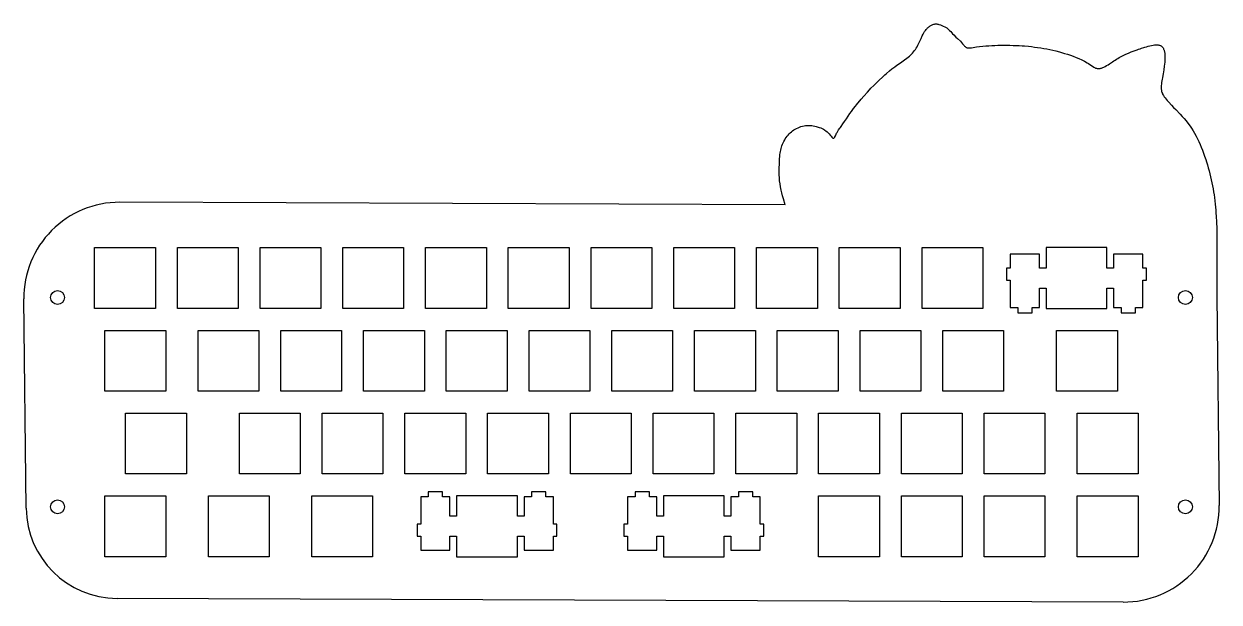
# Model space of a CAD drawing. Header units: millimetres. Extents: x 240 to 515, y -533 to -400.
import ezdxf

# ---------------------------------------------------------------- set-up
doc = ezdxf.new("R2010")
doc.units = ezdxf.units.MM
doc.header["$LTSCALE"] = 50
doc.header["$MEASUREMENT"] = 0

# ---------------------------------------------------------------- blocks, each defined once
blk = doc.blocks.new('BLOCK_2')
at = {"color": 7}
blk.add_lwpolyline([(155.45, 184.27), (169.45, 184.27), (169.45, 170.27), (155.45, 170.27), (155.45, 184.27)], dxfattribs=at)
blk = doc.blocks.new('BLOCK_3')
at = {"color": 7}
blk.add_lwpolyline([(136.4, 184.27), (150.4, 184.27), (150.4, 170.27), (136.4, 170.27), (136.4, 184.27)], dxfattribs=at)
blk = doc.blocks.new('BLOCK_4')
at = {"color": 7}
blk.add_lwpolyline([(117.35, 184.27), (131.35, 184.27), (131.35, 170.27), (117.35, 170.27), (117.35, 184.27)], dxfattribs=at)
blk = doc.blocks.new('BLOCK_5')
at = {"color": 7}
blk.add_lwpolyline([(98.3, 184.27), (112.3, 184.27), (112.3, 170.27), (98.3, 170.27), (98.3, 184.27)], dxfattribs=at)
blk = doc.blocks.new('BLOCK_6')
at = {"color": 7}
blk.add_lwpolyline([(79.25, 184.27), (93.25, 184.27), (93.25, 170.27), (79.25, 170.27), (79.25, 184.27)], dxfattribs=at)
blk = doc.blocks.new('BLOCK_7')
at = {"color": 7}
blk.add_lwpolyline([(60.2, 184.27), (74.2, 184.27), (74.2, 170.27), (60.2, 170.27), (60.2, 184.27)], dxfattribs=at)
blk = doc.blocks.new('BLOCK_8')
at = {"color": 7}
blk.add_lwpolyline([(41.15, 184.27), (55.15, 184.27), (55.15, 170.27), (41.15, 170.27), (41.15, 184.27)], dxfattribs=at)
blk = doc.blocks.new('BLOCK_9')
at = {"color": 7}
blk.add_lwpolyline([(22.1, 184.27), (36.1, 184.27), (36.1, 170.27), (22.1, 170.27), (22.1, 184.27)], dxfattribs=at)
blk = doc.blocks.new('BLOCK_10')
at = {"color": 7}
blk.add_lwpolyline([(3.05, 184.27), (17.05, 184.27), (17.05, 170.27), (3.05, 170.27), (3.05, 184.27)], dxfattribs=at)
blk = doc.blocks.new('BLOCK_11')
at = {"color": 7}
blk.add_lwpolyline([(-16, 184.27), (-2, 184.27), (-2, 170.27), (-16, 170.27), (-16, 184.27)], dxfattribs=at)
blk = doc.blocks.new('BLOCK_12')
at = {"color": 7}
blk.add_lwpolyline([(203.08, 184.27), (203.08, 179.57), (201.55, 179.57), (201.55, 182.8), (194.8, 182.8), (194.8, 179.57), (193.98, 179.57), (193.98, 176.77), (194.8, 176.77), (194.8, 170.5), (196.53, 170.5), (196.53, 169.3), (199.83, 169.3), (199.83, 170.5), (201.55, 170.5), (201.55, 174.97), (203.08, 174.97), (203.08, 170.27), (217.08, 170.27), (217.08, 174.97), (218.6, 174.97), (218.6, 170.5), (220.33, 170.5), (220.33, 169.3), (223.63, 169.3), (223.63, 170.5), (225.35, 170.5), (225.35, 176.77), (226.18, 176.77), (226.18, 179.57), (225.35, 179.57), (225.35, 182.8), (218.6, 182.8), (218.6, 179.57), (217.08, 179.57), (217.08, 184.27), (203.08, 184.27)], dxfattribs=at)
blk = doc.blocks.new('BLOCK_13')
at = {"color": 7}
blk.add_lwpolyline([(205.46, 165.22), (219.46, 165.22), (219.46, 151.22), (205.46, 151.22), (205.46, 165.22)], dxfattribs=at)
blk = doc.blocks.new('BLOCK_14')
at = {"color": 7}
blk.add_lwpolyline([(179.27, 165.22), (193.27, 165.22), (193.27, 151.22), (179.27, 151.22), (179.27, 165.22)], dxfattribs=at)
blk = doc.blocks.new('BLOCK_15')
at = {"color": 7}
blk.add_lwpolyline([(160.22, 165.22), (174.22, 165.22), (174.22, 151.22), (160.22, 151.22), (160.22, 165.22)], dxfattribs=at)
blk = doc.blocks.new('BLOCK_16')
at = {"color": 7}
blk.add_lwpolyline([(141.17, 165.22), (155.17, 165.22), (155.17, 151.22), (141.17, 151.22), (141.17, 165.22)], dxfattribs=at)
blk = doc.blocks.new('BLOCK_17')
at = {"color": 7}
blk.add_lwpolyline([(122.12, 165.22), (136.12, 165.22), (136.12, 151.22), (122.12, 151.22), (122.12, 165.22)], dxfattribs=at)
blk = doc.blocks.new('BLOCK_18')
at = {"color": 7}
blk.add_lwpolyline([(103.07, 165.22), (117.07, 165.22), (117.07, 151.22), (103.07, 151.22), (103.07, 165.22)], dxfattribs=at)
blk = doc.blocks.new('BLOCK_19')
at = {"color": 7}
blk.add_lwpolyline([(84.02, 165.22), (98.02, 165.22), (98.02, 151.22), (84.02, 151.22), (84.02, 165.22)], dxfattribs=at)
blk = doc.blocks.new('BLOCK_20')
at = {"color": 7}
blk.add_lwpolyline([(64.97, 165.22), (78.97, 165.22), (78.97, 151.22), (64.97, 151.22), (64.97, 165.22)], dxfattribs=at)
blk = doc.blocks.new('BLOCK_21')
at = {"color": 7}
blk.add_lwpolyline([(45.92, 165.22), (59.92, 165.22), (59.92, 151.22), (45.92, 151.22), (45.92, 165.22)], dxfattribs=at)
blk = doc.blocks.new('BLOCK_22')
at = {"color": 7}
blk.add_lwpolyline([(26.87, 165.22), (40.87, 165.22), (40.87, 151.22), (26.87, 151.22), (26.87, 165.22)], dxfattribs=at)
blk = doc.blocks.new('BLOCK_23')
at = {"color": 7}
blk.add_lwpolyline([(7.82, 165.22), (21.82, 165.22), (21.82, 151.22), (7.82, 151.22), (7.82, 165.22)], dxfattribs=at)
blk = doc.blocks.new('BLOCK_24')
at = {"color": 7}
blk.add_lwpolyline([(-13.61, 165.22), (0.38, 165.22), (0.38, 151.22), (-13.61, 151.22), (-13.61, 165.22)], dxfattribs=at)
blk = doc.blocks.new('BLOCK_25')
at = {"color": 7}
blk.add_lwpolyline([(210.22, 146.17), (224.22, 146.17), (224.22, 132.17), (210.22, 132.17), (210.22, 146.17)], dxfattribs=at)
blk = doc.blocks.new('BLOCK_26')
at = {"color": 7}
blk.add_lwpolyline([(188.79, 146.17), (202.79, 146.17), (202.79, 132.17), (188.79, 132.17), (188.79, 146.17)], dxfattribs=at)
blk = doc.blocks.new('BLOCK_27')
at = {"color": 7}
blk.add_lwpolyline([(169.74, 146.17), (183.74, 146.17), (183.74, 132.17), (169.74, 132.17), (169.74, 146.17)], dxfattribs=at)
blk = doc.blocks.new('BLOCK_28')
at = {"color": 7}
blk.add_lwpolyline([(150.69, 146.17), (164.69, 146.17), (164.69, 132.17), (150.69, 132.17), (150.69, 146.17)], dxfattribs=at)
blk = doc.blocks.new('BLOCK_29')
at = {"color": 7}
blk.add_lwpolyline([(131.64, 146.17), (145.64, 146.17), (145.64, 132.17), (131.64, 132.17), (131.64, 146.17)], dxfattribs=at)
blk = doc.blocks.new('BLOCK_30')
at = {"color": 7}
blk.add_lwpolyline([(112.59, 146.17), (126.59, 146.17), (126.59, 132.17), (112.59, 132.17), (112.59, 146.17)], dxfattribs=at)
blk = doc.blocks.new('BLOCK_31')
at = {"color": 7}
blk.add_lwpolyline([(93.54, 146.17), (107.54, 146.17), (107.54, 132.17), (93.54, 132.17), (93.54, 146.17)], dxfattribs=at)
blk = doc.blocks.new('BLOCK_32')
at = {"color": 7}
blk.add_lwpolyline([(74.49, 146.17), (88.49, 146.17), (88.49, 132.17), (74.49, 132.17), (74.49, 146.17)], dxfattribs=at)
blk = doc.blocks.new('BLOCK_33')
at = {"color": 7}
blk.add_lwpolyline([(55.44, 146.17), (69.44, 146.17), (69.44, 132.17), (55.44, 132.17), (55.44, 146.17)], dxfattribs=at)
blk = doc.blocks.new('BLOCK_34')
at = {"color": 7}
blk.add_lwpolyline([(36.39, 146.17), (50.39, 146.17), (50.39, 132.17), (36.39, 132.17), (36.39, 146.17)], dxfattribs=at)
blk = doc.blocks.new('BLOCK_35')
at = {"color": 7}
blk.add_lwpolyline([(17.34, 146.17), (31.34, 146.17), (31.34, 132.17), (17.34, 132.17), (17.34, 146.17)], dxfattribs=at)
blk = doc.blocks.new('BLOCK_36')
at = {"color": 7}
blk.add_lwpolyline([(-8.85, 146.17), (5.15, 146.17), (5.15, 132.17), (-8.85, 132.17), (-8.85, 146.17)], dxfattribs=at)
blk = doc.blocks.new('BLOCK_37')
at = {"color": 7}
blk.add_lwpolyline([(210.22, 127.12), (224.22, 127.12), (224.22, 113.12), (210.22, 113.12), (210.22, 127.12)], dxfattribs=at)
blk = doc.blocks.new('BLOCK_38')
at = {"color": 7}
blk.add_lwpolyline([(188.79, 127.12), (202.79, 127.12), (202.79, 113.12), (188.79, 113.12), (188.79, 127.12)], dxfattribs=at)
blk = doc.blocks.new('BLOCK_39')
at = {"color": 7}
blk.add_lwpolyline([(169.74, 127.12), (183.74, 127.12), (183.74, 113.12), (169.74, 113.12), (169.74, 127.12)], dxfattribs=at)
blk = doc.blocks.new('BLOCK_40')
at = {"color": 7}
blk.add_lwpolyline([(150.69, 127.12), (164.69, 127.12), (164.69, 113.12), (150.69, 113.12), (150.69, 127.12)], dxfattribs=at)
blk = doc.blocks.new('BLOCK_41')
at = {"color": 7}
blk.add_lwpolyline([(108.42, 128.09), (108.42, 126.89), (106.7, 126.89), (106.7, 120.62), (105.87, 120.62), (105.87, 117.82), (106.7, 117.82), (106.7, 114.59), (113.45, 114.59), (113.45, 117.82), (114.97, 117.82), (114.97, 113.12), (128.97, 113.12), (128.97, 117.82), (130.5, 117.82), (130.5, 114.59), (137.25, 114.59), (137.25, 117.82), (138.07, 117.82), (138.07, 120.62), (137.25, 120.62), (137.25, 126.89), (135.52, 126.89), (135.52, 128.09), (132.22, 128.09), (132.22, 126.89), (130.5, 126.89), (130.5, 122.42), (128.97, 122.42), (128.97, 127.12), (114.97, 127.12), (114.97, 122.42), (113.45, 122.42), (113.45, 126.89), (111.72, 126.89), (111.72, 128.09), (108.42, 128.09)], dxfattribs=at)
blk = doc.blocks.new('BLOCK_42')
at = {"color": 7}
blk.add_lwpolyline([(60.8, 128.09), (60.8, 126.89), (59.07, 126.89), (59.07, 120.62), (58.25, 120.62), (58.25, 117.82), (59.07, 117.82), (59.07, 114.59), (65.82, 114.59), (65.82, 117.82), (67.35, 117.82), (67.35, 113.12), (81.35, 113.12), (81.35, 117.82), (82.87, 117.82), (82.87, 114.59), (89.62, 114.59), (89.62, 117.82), (90.45, 117.82), (90.45, 120.62), (89.62, 120.62), (89.62, 126.89), (87.9, 126.89), (87.9, 128.09), (84.6, 128.09), (84.6, 126.89), (82.87, 126.89), (82.87, 122.42), (81.35, 122.42), (81.35, 127.12), (67.35, 127.12), (67.35, 122.42), (65.82, 122.42), (65.82, 126.89), (64.1, 126.89), (64.1, 128.09), (60.8, 128.09)], dxfattribs=at)
blk = doc.blocks.new('BLOCK_43')
at = {"color": 7}
blk.add_lwpolyline([(34.01, 127.12), (48.01, 127.12), (48.01, 113.12), (34.01, 113.12), (34.01, 127.12)], dxfattribs=at)
blk = doc.blocks.new('BLOCK_44')
at = {"color": 7}
blk.add_lwpolyline([(10.2, 127.12), (24.2, 127.12), (24.2, 113.12), (10.2, 113.12), (10.2, 127.12)], dxfattribs=at)
blk = doc.blocks.new('BLOCK_45')
at = {"color": 7}
blk.add_lwpolyline([(-13.61, 127.12), (0.38, 127.12), (0.38, 113.12), (-13.61, 113.12), (-13.61, 127.12)], dxfattribs=at)
blk = doc.blocks.new('BLOCK_47')
at = {"color": 7}
blk.add_lwpolyline([(174.5, 184.27), (188.5, 184.27), (188.5, 170.27), (174.5, 170.27), (174.5, 184.27)], dxfattribs=at)

msp = doc.modelspace()

# ---------------------------------------------------------------- linework, layer by layer
for p, q in [((414.83, -442), (261.67, -441.44)), ((240.12, -511.87), (239.6, -463.68)), ((514.23, -463.05), (514.76, -511.24)), ((492.68, -533.48), (261.05, -532.64))]:
    msp.add_line(p, q)
msp.add_lwpolyline([(414.83, -442), (414.44, -440.63), (414.26, -439.95), (414.09, -439.26), (413.96, -438.67), (413.8, -437.88), (413.68, -437.18), (413.59, -436.48), (413.55, -436.13), (413.54, -435.91), (413.5, -435.07), (413.49, -434.36), (413.5, -433.65), (413.54, -432.53), (413.58, -431.53), (413.63, -430.82), (413.66, -430.47), (413.71, -430.12), (413.78, -429.71), (413.83, -429.42), (413.92, -429.08), (414.01, -428.73), (414.12, -428.4), (414.25, -428.06), (414.39, -427.74), (414.54, -427.41), (414.76, -427.02), (414.89, -426.8), (415.09, -426.5), (415.31, -426.22), (415.54, -425.95), (415.78, -425.68), (416.03, -425.44), (416.3, -425.2), (416.58, -424.98), (416.85, -424.79), (417.19, -424.59), (417.5, -424.41), (417.83, -424.26), (418.16, -424.12), (418.5, -424.01), (418.85, -423.91), (419.2, -423.83), (419.55, -423.78), (419.9, -423.75), (420.14, -423.74), (420.61, -423.75), (420.96, -423.79), (421.31, -423.84), (421.66, -423.91), (422, -424), (422.22, -424.06), (422.7, -424.21), (423.03, -424.33), (423.36, -424.47), (423.67, -424.63), (423.88, -424.75), (423.96, -424.8), (424.24, -425), (424.49, -425.21), (424.74, -425.45), (424.98, -425.71), (425.23, -426), (425.41, -426.22), (425.62, -426.47), (425.69, -426.53), (425.75, -426.59), (425.82, -426.64), (425.9, -426.67), (425.94, -426.68), (426, -426.67), (426.05, -426.65), (426.11, -426.61), (426.16, -426.56), (426.21, -426.49), (426.27, -426.42), (426.32, -426.34), (426.41, -426.15), (426.6, -425.74), (426.69, -425.55), (426.79, -425.35), (426.89, -425.18), (426.98, -425.03), (427.08, -424.88), (427.17, -424.74), (427.44, -424.37), (427.56, -424.22), (427.75, -423.95), (428.14, -423.38), (428.54, -422.8), (428.94, -422.2), (429.34, -421.6), (429.75, -421), (430.09, -420.53), (430.6, -419.85), (431.04, -419.29), (431.29, -418.98), (432.39, -417.66), (432.98, -416.98), (433.78, -416.06), (434.26, -415.54), (434.6, -415.19), (435.26, -414.54), (436.45, -413.43), (437.32, -412.59), (437.83, -412.11), (438.16, -411.82), (438.9, -411.18), (439.45, -410.73), (440.1, -410.23), (440.58, -409.88), (441.15, -409.46), (441.72, -409.07), (442.32, -408.66), (442.9, -408.25), (443.18, -408.03), (443.45, -407.81), (443.72, -407.58), (443.86, -407.44), (444.21, -407.07), (444.44, -406.8), (444.65, -406.52), (444.86, -406.23), (445.05, -405.93), (445.23, -405.62), (445.4, -405.3), (445.56, -404.99), (445.85, -404.34), (446.14, -403.7), (446.42, -403.09), (446.59, -402.75), (446.77, -402.44), (446.95, -402.14), (447.16, -401.85), (447.32, -401.66), (447.53, -401.43), (447.66, -401.3), (447.8, -401.17), (447.94, -401.05), (448.09, -400.93), (448.25, -400.82), (448.4, -400.72), (448.56, -400.64), (448.73, -400.56), (448.89, -400.49), (449.06, -400.44), (449.23, -400.4), (449.4, -400.38), (449.61, -400.37), (449.74, -400.38), (449.92, -400.4), (450.09, -400.44), (450.26, -400.49), (450.6, -400.61), (450.95, -400.75), (451.26, -400.89), (451.59, -401.04), (451.9, -401.21), (452.04, -401.3), (452.15, -401.37), (452.33, -401.51), (452.46, -401.62), (452.71, -401.86), (452.96, -402.12), (453.19, -402.39), (453.41, -402.63), (453.68, -402.92), (454.18, -403.42), (454.52, -403.74), (455.2, -404.38), (455.45, -404.63), (455.7, -404.92), (455.92, -405.19), (456.04, -405.34), (456.16, -405.47), (456.28, -405.59), (456.42, -405.7), (456.57, -405.79), (456.71, -405.85), (456.87, -405.89), (457.04, -405.91), (457.22, -405.91), (457.4, -405.9), (457.58, -405.88), (457.77, -405.85), (458.12, -405.79), (458.53, -405.72), (458.9, -405.67), (459.62, -405.57), (460.34, -405.49), (461.04, -405.42), (461.74, -405.38), (462.42, -405.34), (463.11, -405.31), (463.8, -405.3), (464.33, -405.29), (465.19, -405.28), (465.89, -405.28), (466.6, -405.29), (467.31, -405.31), (468.02, -405.33), (468.73, -405.36), (469.44, -405.41), (469.92, -405.44), (470.86, -405.52), (471.57, -405.6), (472.27, -405.69), (472.98, -405.78), (473.68, -405.89), (474.37, -406.01), (475.07, -406.14), (475.76, -406.28), (476.45, -406.44), (477.14, -406.6), (477.98, -406.81), (478.51, -406.95), (479.18, -407.15), (479.86, -407.35), (480.53, -407.58), (481.19, -407.82), (481.85, -408.08), (482.5, -408.36), (483.14, -408.66), (483.78, -408.98), (484.4, -409.34), (484.71, -409.52), (485.02, -409.72), (485.41, -409.98), (485.93, -410.32), (486.08, -410.41), (486.23, -410.49), (486.34, -410.53), (486.54, -410.59), (486.7, -410.62), (486.86, -410.64), (487.02, -410.64), (487.19, -410.63), (487.35, -410.61), (487.52, -410.57), (487.69, -410.52), (487.85, -410.47), (488.02, -410.4), (488.19, -410.33), (488.53, -410.16), (488.87, -409.97), (489.21, -409.77), (489.54, -409.55), (490.25, -409.07), (490.53, -408.9), (490.85, -408.69), (491.16, -408.5), (491.47, -408.32), (491.78, -408.14), (492.09, -407.97), (492.7, -407.65), (493.31, -407.36), (493.92, -407.08), (494.55, -406.83), (495.19, -406.58), (495.86, -406.34), (496.2, -406.22), (496.55, -406.11), (496.91, -405.99), (497.4, -405.83), (497.65, -405.76), (498.04, -405.64), (498.42, -405.53), (498.81, -405.43), (499.19, -405.34), (499.56, -405.27), (499.92, -405.22), (500.1, -405.2), (500.27, -405.2), (500.43, -405.19), (500.59, -405.2), (500.74, -405.22), (500.89, -405.24), (501.03, -405.27), (501.2, -405.33), (501.28, -405.37), (501.39, -405.44), (501.5, -405.51), (501.6, -405.59), (501.69, -405.69), (501.78, -405.79), (501.85, -405.9), (501.92, -406.02), (501.99, -406.15), (502.04, -406.28), (502.09, -406.42), (502.14, -406.57), (502.18, -406.73), (502.21, -406.89), (502.24, -407.06), (502.26, -407.23), (502.29, -407.59), (502.3, -407.98), (502.3, -408.37), (502.28, -408.79), (502.25, -409.21), (502.21, -409.64), (502.15, -410.08), (502.02, -410.96), (501.87, -411.83), (501.8, -412.26), (501.7, -412.8), (501.65, -413.08), (501.58, -413.47), (501.52, -413.84), (501.47, -414.21), (501.44, -414.57), (501.42, -414.91), (501.43, -415.25), (501.45, -415.42), (501.47, -415.58), (501.5, -415.74), (501.53, -415.9), (501.58, -416.06), (501.6, -416.14), (501.69, -416.37), (501.76, -416.52), (501.93, -416.82), (502.12, -417.12), (502.33, -417.41), (502.55, -417.7), (502.79, -417.98), (503.16, -418.39), (503.79, -419.07), (504.28, -419.59), (504.78, -420.11), (505.76, -421.14), (506.23, -421.66), (506.7, -422.18), (507.15, -422.7), (507.58, -423.24), (508.1, -423.94), (508.4, -424.37), (508.77, -424.96), (509.13, -425.56), (509.47, -426.18), (509.79, -426.81), (510.1, -427.45), (510.39, -428.1), (510.66, -428.76), (510.93, -429.43), (511.17, -430.1), (511.41, -430.78), (511.69, -431.61), (511.86, -432.14), (512.06, -432.83), (512.26, -433.51), (512.45, -434.2), (512.63, -434.88), (512.8, -435.57), (512.96, -436.26), (513.1, -436.95), (513.24, -437.64), (513.37, -438.34), (513.49, -439.03), (513.6, -439.73), (513.69, -440.36), (513.78, -441.12), (513.86, -441.83), (513.93, -442.53), (513.99, -443.23), (514.04, -443.94), (514.09, -444.64), (514.16, -446.05), (514.21, -447.47), (514.23, -448.89), (514.25, -450.31), (514.25, -453.55), (514.24, -457.4), (514.23, -463.05)])
for centre in [(247.35, -463.36), (507, -463.36), (247.35, -511.56), (507, -511.56)]:
    msp.add_circle(centre, 1.6)
for centre, radius, start, end in [((261.59, -463.44), 22, 89.7914, 180.6281), ((492.76, -511.48), 22, 269.7914, 0.6281), ((261.12, -511.64), 21, 180.6281, 269.7914)]:
    msp.add_arc(centre, radius, start, end)

# ---------------------------------------------------------------- block references
for name in ['BLOCK_11', 'BLOCK_10', 'BLOCK_9', 'BLOCK_8', 'BLOCK_7', 'BLOCK_6', 'BLOCK_5', 'BLOCK_4', 'BLOCK_3', 'BLOCK_2', 'BLOCK_47', 'BLOCK_12', 'BLOCK_24', 'BLOCK_23', 'BLOCK_22', 'BLOCK_21', 'BLOCK_20', 'BLOCK_19', 'BLOCK_18', 'BLOCK_17', 'BLOCK_16', 'BLOCK_15', 'BLOCK_14', 'BLOCK_13', 'BLOCK_36', 'BLOCK_35', 'BLOCK_34', 'BLOCK_33', 'BLOCK_32', 'BLOCK_31', 'BLOCK_30', 'BLOCK_29', 'BLOCK_28', 'BLOCK_27', 'BLOCK_26', 'BLOCK_25', 'BLOCK_45', 'BLOCK_44', 'BLOCK_43', 'BLOCK_42', 'BLOCK_41', 'BLOCK_40', 'BLOCK_39', 'BLOCK_38', 'BLOCK_37']:
    msp.add_blockref(name, (271.87, -636.15))

doc.saveas('drawing.dxf')
